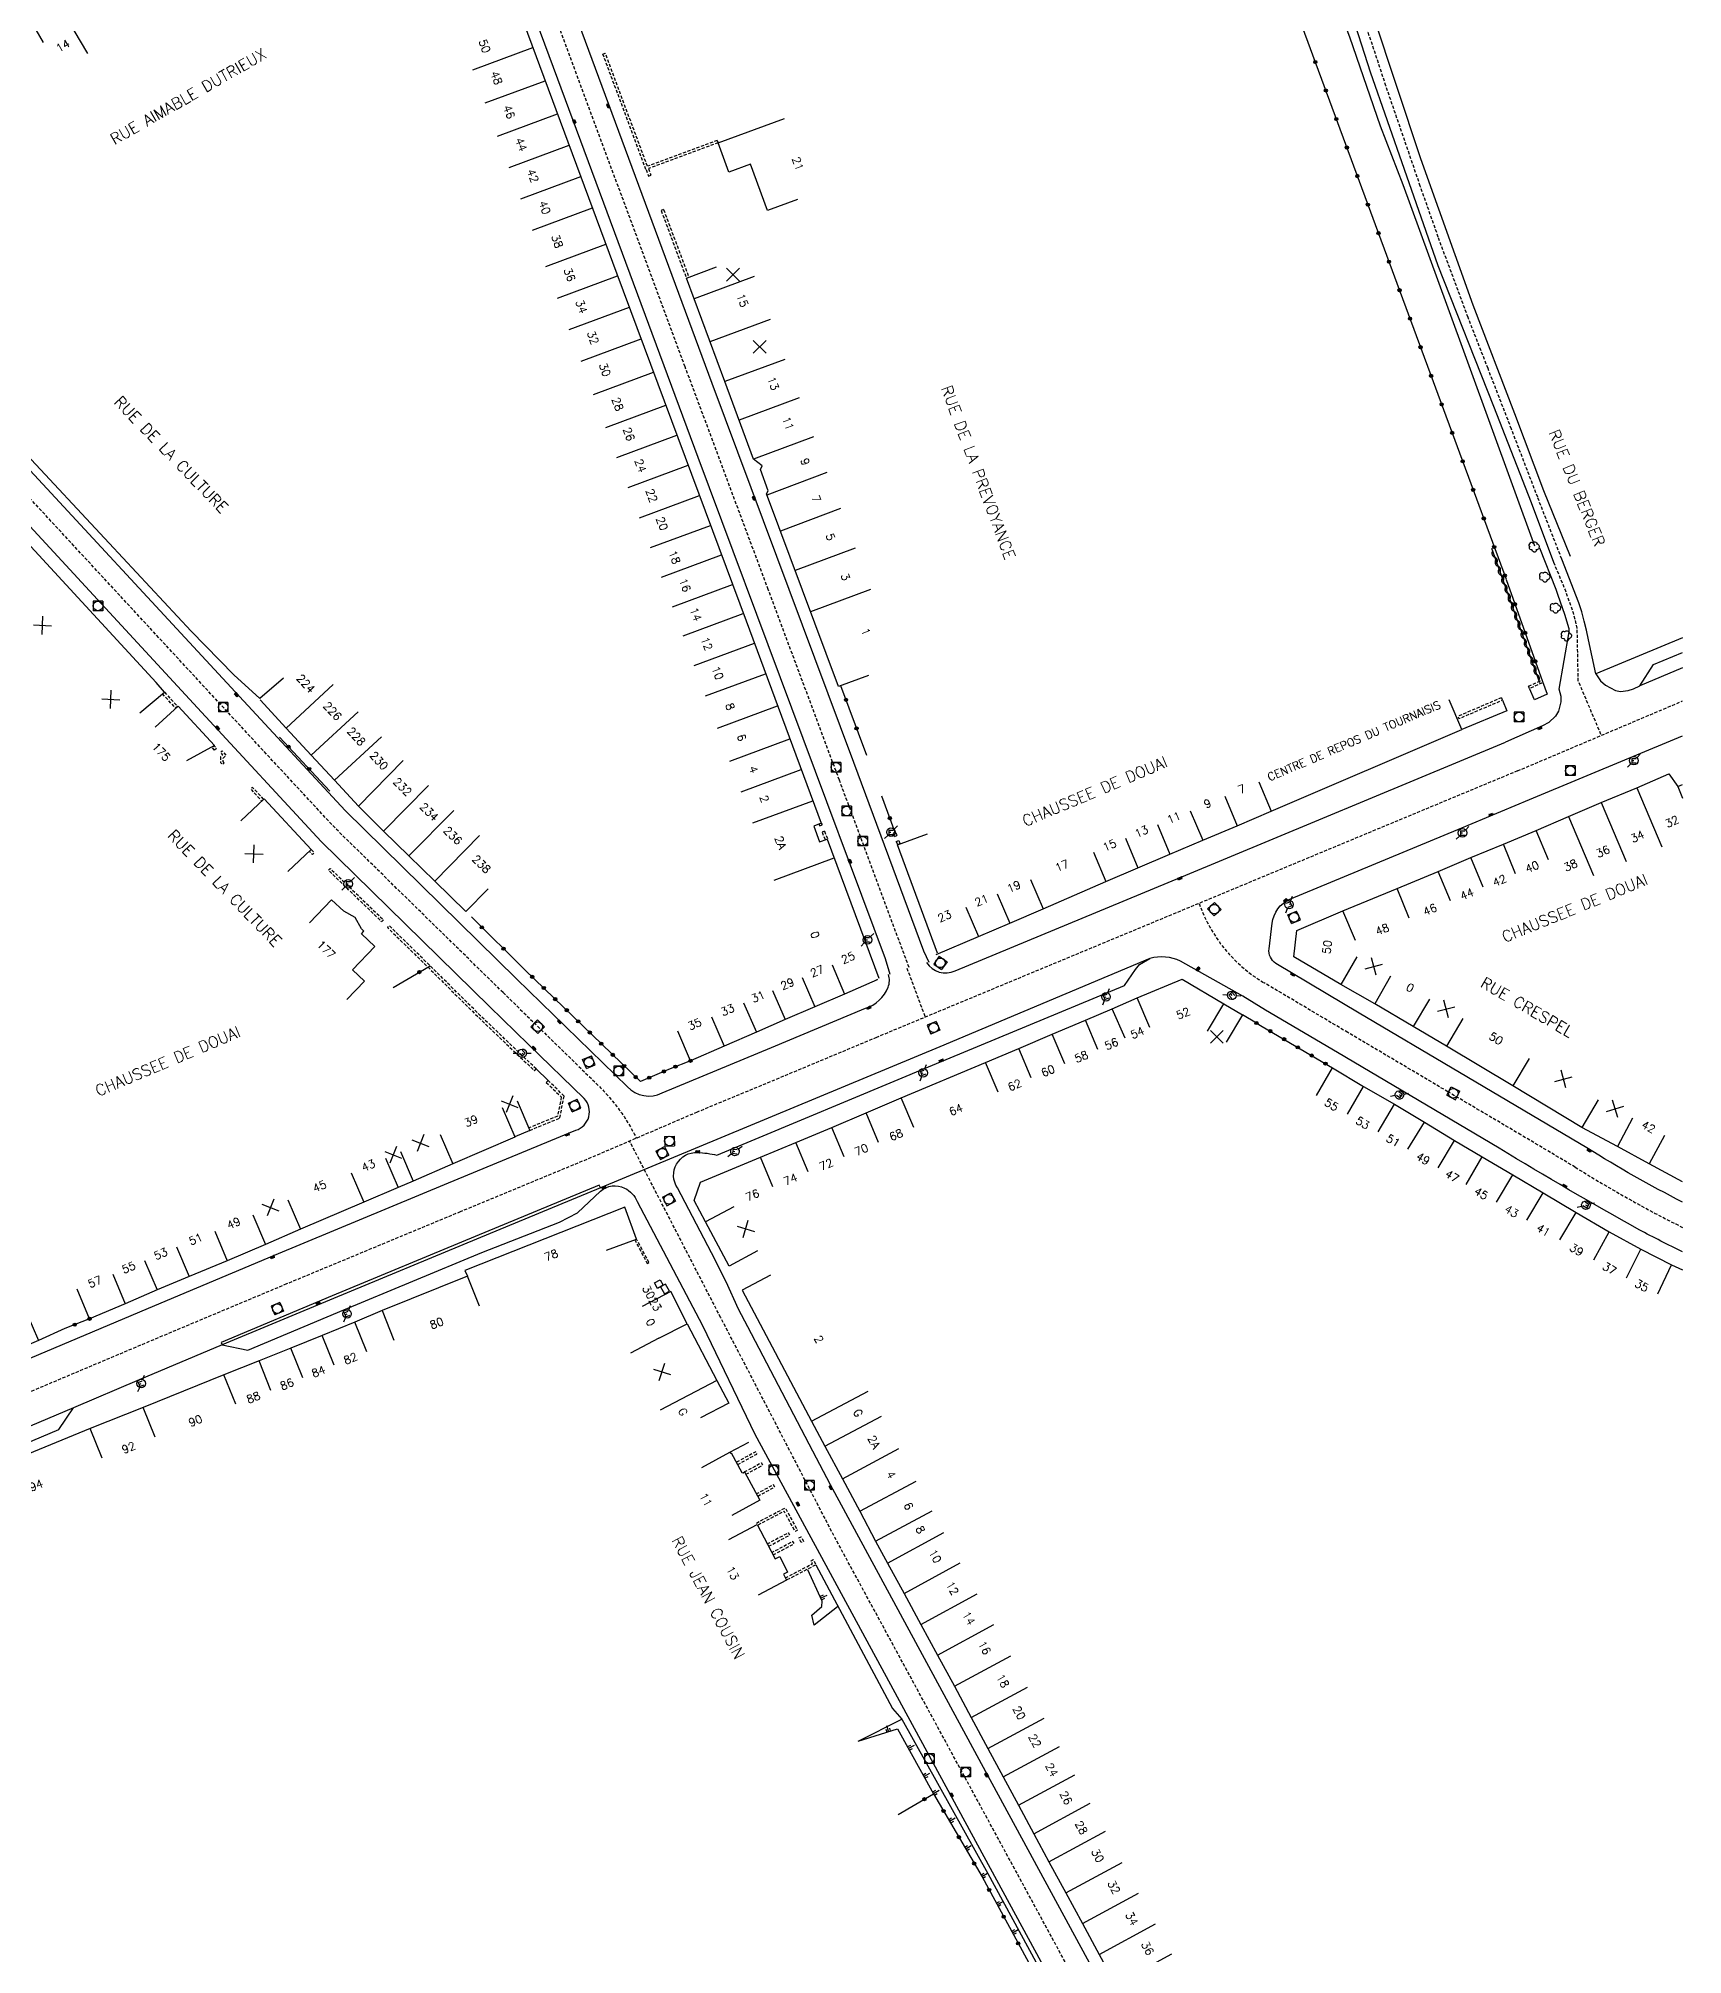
# Model space of a CAD drawing. Header units: millimetres. Extents: x 79000 to 80000, y 143000 to 144000.
# Drawn here: x 79743.2 to 80000, y 143549.2 to 143848.5 of the extents above; entities that cross this region are included whole.
import ezdxf
from ezdxf.enums import TextEntityAlignment as Align

# ---------------------------------------------------------------- set-up
doc = ezdxf.new("R2010")
doc.units = ezdxf.units.MM
doc.linetypes.add('DASHED', pattern=[0.75, 0.5, -0.25])
doc.layers.get('0').update_dxf_attribs({"linetype": 'CONTINUOUS'})
for name, color, linetype in [('W0001', 6, 'DASHED'), ('W0008', 7, 'CONTINUOUS'), ('W0100', 7, 'CONTINUOUS'), ('W0112', 1, 'DASHED'), ('W0211', 2, 'CONTINUOUS'), ('W0300', 7, 'CONTINUOUS'), ('W0302', 3, 'CONTINUOUS'), ('W0310', 3, 'CONTINUOUS'), ('W0322', 7, 'CONTINUOUS'), ('W0334', 7, 'CONTINUOUS'), ('W0400', 7, 'CONTINUOUS'), ('W0420', 7, 'CONTINUOUS'), ('W0471', 7, 'CONTINUOUS'), ('W0984', 7, 'CONTINUOUS'), ('W0989', 7, 'CONTINUOUS'), ('W0991', 7, 'CONTINUOUS'), ('W1102', 7, 'CONTINUOUS')]:
    doc.layers.add(name, color=color, linetype=linetype)
doc.styles.get("Standard").update_dxf_attribs({"font": 'romans.shx', "width": 0.85})

# ---------------------------------------------------------------- blocks, each defined once
blk = doc.blocks.new('t991o')
at = {"color": 0, "linetype": 'Continuous'}
for p, q in [((-1, 1), (1, -1)), ((-1, -1), (1, 1))]:
    blk.add_line(p, q, dxfattribs=at)
blk = doc.blocks.new('T420')
for p, q in [((0.75, 0.75), (-0.75, 0.75)), ((-0.75, 0.75), (-0.75, -0.75)), ((0.75, 0.75), (0.75, -0.75)), ((0.75, -0.75), (-0.75, -0.75))]:
    blk.add_line(p, q)
blk.add_ellipse((0, 0), major_axis=(-0.53, 0.53), ratio=1, start_param=3.926991, end_param=10.210176)
blk = doc.blocks.new('T471')
for p, q in [((-0.333334, 0.333334), (-0.333334, -0.333334)), ((-0.333334, 0.333334), (0.333334, 0.333334)), ((-0.333334, 0), (0, 0)), ((0.500001, 0.500001), (1.000002, 1.000002)), ((-0.500001, -0.500001), (-1.000002, -1.000002)), ((-0.333334, -0.333334), (0.333334, -0.333334))]:
    blk.add_line(p, q)
blk.add_ellipse((0, 0), major_axis=(0.471405, 0.471405), ratio=1, start_param=5.4977871438, end_param=11.780972451)
blk = doc.blocks.new('T400')
for p, q in [((-0.15, 0.3), (0.15, 0.3)), ((-0.15, -0.25), (-0.15, 0.3)), ((-0.15, 0.15), (0.15, 0.15)), ((-0.15, 0), (0.15, 0)), ((0.15, 0.3), (0.15, -0.25)), ((-0.15, -0.15), (0.15, -0.15)), ((-0.15, -0.25), (-0.15, -0.3)), ((-0.15, -0.3), (0.15, -0.3)), ((0.15, -0.3), (0.15, -0.25))]:
    blk.add_line(p, q)
blk = doc.blocks.new('t310o')
at = {"color": 0, "linetype": 'Continuous'}
for centre, start, end in [((-0.5, 0.38), 216.8699, 323.1304), ((0.5, -0.37), 36.8699, 143.1303)]:
    blk.add_arc(centre, 0.625, start, end, dxfattribs=at)
blk = doc.blocks.new('t322o')
at = {"color": 0, "linetype": 'Continuous'}
for radius in [0.25, 0.15]:
    blk.add_circle((0, 0), radius, dxfattribs=at)
blk = doc.blocks.new('t112o')
at = {"color": 0, "linetype": 'Continuous'}
for p, q in [((-0.5, 0.5), (0.5, 0.5)), ((-0.5, -0.5), (-0.5, 0.5)), ((0.5, 0.5), (0.5, -0.5)), ((0.5, -0.5), (-0.5, -0.5))]:
    blk.add_line(p, q, dxfattribs=at)
blk = doc.blocks.new('t211o')
at = {"color": 0, "linetype": 'Continuous'}
for p, q in [((-0.29, 0.5), (-0.29, 0)), ((0, 1), (0, 0)), ((0.29, 0.5), (0.29, 0))]:
    blk.add_line(p, q, dxfattribs=at)
blk = doc.blocks.new('T300')
for p, q in [((-0.8, 0.51), (-0.86, 0.34)), ((-0.86, 0.34), (-0.86, 0.17)), ((-0.86, 0.17), (-0.74, 0.06)), ((-0.69, 0.63), (-0.8, 0.51)), ((-0.8, -0.06), (-0.74, 0.06)), ((-0.74, 0.06), (-0.69, 0.11)), ((-0.57, 0.69), (-0.69, 0.63)), ((-0.46, 0.69), (-0.57, 0.69)), ((-0.29, 0.63), (-0.46, 0.69)), ((-0.29, 0.63), (-0.17, 0.74)), ((-0.23, 0.57), (-0.29, 0.63)), ((-0.17, 0.74), (-0.06, 0.8)), ((-0.06, 0.8), (0.06, 0.8)), ((0.06, 0.8), (0.23, 0.74)), ((0.23, 0.74), (0.34, 0.63)), ((0.34, 0.63), (0.4, 0.51)), ((0.46, 0.46), (0.34, 0.46)), ((0.4, 0.51), (0.4, 0.46)), ((0.57, 0.4), (0.46, 0.46)), ((0.57, 0.4), (0.69, 0.29)), ((0.69, 0.29), (0.74, 0.17)), ((0.74, 0.06), (0.69, -0.17)), ((0.74, 0.17), (0.74, 0.06)), ((-0.8, -0.17), (-0.8, -0.06)), ((-0.8, -0.23), (-0.8, -0.17)), ((-0.74, -0.34), (-0.8, -0.23)), ((-0.69, -0.4), (-0.74, -0.34)), ((-0.51, -0.46), (-0.69, -0.4)), ((-0.4, -0.46), (-0.51, -0.46)), ((-0.4, -0.46), (-0.34, -0.46)), ((-0.34, -0.46), (-0.34, -0.4)), ((-0.34, -0.51), (-0.34, -0.46)), ((-0.29, -0.63), (-0.34, -0.51)), ((-0.17, -0.74), (-0.29, -0.63)), ((-0.06, -0.8), (-0.17, -0.74)), ((0.06, -0.8), (-0.06, -0.8)), ((0.17, -0.74), (0.06, -0.8)), ((0.23, -0.69), (0.17, -0.74)), ((0.29, -0.46), (0.23, -0.46)), ((0.29, -0.63), (0.23, -0.69)), ((0.46, -0.4), (0.29, -0.46)), ((0.34, -0.51), (0.29, -0.63)), ((0.34, -0.51), (0.34, -0.46)), ((0.57, -0.34), (0.46, -0.4)), ((0.63, -0.29), (0.57, -0.34)), ((0.69, -0.17), (0.63, -0.29))]:
    blk.add_line(p, q)

msp = doc.modelspace()

# ---------------------------------------------------------------- linework, layer by layer
at = {"layer": 'W0001', "flags": 128}
for points in [[(79815.81, 143699.47), (79799.19, 143715.75), (79789.59, 143725.16), (79779.77, 143735.75), (79697.73, 143824.48), (79689.19, 143833.99), (79679.32, 143844.19), (79612.49, 143916.46), (79546.9, 143987.35), (79534.99, 144000)], [(79979.83, 143766.72), (79981.63, 143762.39), (79982.9, 143758.81), (79983.48, 143756.42), (79983.65, 143748.22), (79987.28, 143739.64)], [(79974.21, 143734.1), (80000, 143745.03)], [(79878.86, 143703.29), (79881.72, 143695.63)], [(79849.78, 143648.72), (79835.57, 143676.27)], [(79990.71, 143422.53), (79969.13, 143452.31), (79954.81, 143471.74), (79933.37, 143500.35), (79927.76, 143507.88), (79923.2, 143514.31), (79918.17, 143521.94), (79913.07, 143530.53), (79867.6, 143614.37), (79849.78, 143648.72)]]:
    msp.add_lwpolyline(points, dxfattribs=at)
at = {"layer": 'W0001'}
for points in [[(79879.2, 143703.41), (79868.32, 143732.67), (79857.21, 143762.43), (79844.23, 143797.23), (79824.12, 143851.49), (79809.56, 143890.52), (79802.92, 143908.25), (79793.56, 143933.98), (79771.83, 143992.66), (79769.09, 144000)], [(79981.12, 143767.19), (79977.36, 143776.84), (79973.27, 143787.5), (79969.61, 143796.95), (79966.49, 143804.95), (79961.84, 143817.48), (79959.03, 143825.45), (79953.66, 143841.12), (79950.46, 143850.81)], [(79974.21, 143734.1), (79923.66, 143713.06), (79888.33, 143698.38), (79874.11, 143692.46), (79859.6, 143686.39), (79846.11, 143680.79), (79829.56, 143673.69), (79809.13, 143665.23), (79782, 143653.95), (79763.33, 143646.12), (79739.09, 143635.89), (79722.37, 143628.82), (79697.95, 143618.44), (79677.83, 143609.83), (79655.95, 143600.47), (79635.57, 143591.75), (79616.09, 143583.4), (79607.99, 143580)]]:
    msp.add_lwpolyline(points, dxfattribs=at)
msp.add_lwpolyline([(80000, 143662.78, -0.023984), (79983.22, 143672.2), (79974.72, 143677.25), (79963.34, 143683.98), (79947.71, 143693.24), (79934.67, 143700.98, -0.175799), (79924.49, 143713.41, -0.444771)], format="xyb", dxfattribs=at)
at = {"layer": 'W0001', "flags": 128}
msp.add_lwpolyline([(79815.81, 143699.47), (79830.57, 143685.07, -0.085591), (79836.63, 143676.72, 0.042851)], format="xyb", dxfattribs=at)
at = {"layer": 'W0008'}
for points in [[(79772.34, 144000), (79777.72, 143985.52), (79785.7, 143964.03), (79787.86, 143958.21), (79807.82, 143904.34), (79827.08, 143852.31), (79848.43, 143794.67), (79870.53, 143735.49), (79881.46, 143706), (79882.27, 143704.24)], [(79916.38, 143939.95), (79920.16, 143931.61), (79926.38, 143918.52), (79930.18, 143907.94), (79934.6, 143894.31), (79940.54, 143876.95), (79945.63, 143860.72), (79951.22, 143843.33), (79956.52, 143828.1), (79961.76, 143813.04), (79970.47, 143791.1), (79976.35, 143776.01), (79979.83, 143766.72)], [(79718.46, 143846.46), (79769.41, 143875.67), (79798.23, 143892.17), (79799.84, 143892.53), (79801.44, 143892.09), (79804.24, 143891.03), (79806.05, 143890.06), (79807.01, 143888.82), (79824.28, 143842.23), (79846.24, 143783.12), (79875.47, 143704.79), (79876.22, 143702.37)], [(79943.72, 143875.68), (79951.64, 143852.23), (79959.08, 143829.78), (79967.25, 143806.91), (79973.75, 143789.91), (79978.26, 143777.93), (79982.42, 143767.66)]]:
    msp.add_lwpolyline(points, dxfattribs=at)
at = {"layer": 'W0008', "flags": 128}
for points in [[(79817.92, 143701.62), (79791.14, 143727.89), (79774.65, 143745.73), (79736.03, 143787.39), (79706.03, 143819.82), (79699.89, 143826.57), (79701.16, 143836.25), (79718.56, 143846.29)], [(79735.81, 143790.69), (79740.7, 143784.26), (79754.31, 143769.69), (79767.09, 143755.95), (79773.77, 143749.13), (79777.84, 143745.39)], [(79977.67, 143768.97), (79980.18, 143762.49), (79980.52, 143761.54), (79981.55, 143758.6), (79982.22, 143756.33), (79982.24, 143755.81), (79980.65, 143746.89)], [(79986.43, 143749.25), (79985.31, 143754.6), (79984.99, 143756.06), (79984.64, 143757.51), (79984.24, 143758.95), (79983.81, 143760.38), (79981.12, 143767.19)], [(80000, 143754.9), (79986.43, 143749.25), (79987.17, 143748.16), (79987.93, 143747.49), (79989.52, 143746.66), (79990.28, 143746.51), (79991.5, 143746.65), (79992.35, 143746.94), (79993.29, 143747.39), (79995.43, 143750.71), (80000, 143752.62)], [(80000, 143750.19), (79993.29, 143747.39)], [(79980.66, 143746.9), (79980.99, 143745.77), (79980.99, 143744.91), (79980.6, 143743.41), (79980.16, 143742.67), (79979.08, 143741.67), (79978.13, 143741.12), (79972.34, 143738.6)], [(79978.13, 143748.05), (79978.86, 143746.1), (79976.84, 143745.21), (79976.11, 143746.99)], [(79971.87, 143745.17), (79972.52, 143743.47), (79965.53, 143740.59)], [(79976.08, 143729.61), (79976.08, 143729.61), (80000, 143739.56)], [(79917.34, 143529.58), (79891.21, 143577.74), (79866.93, 143622.56), (79864.15, 143627.82), (79854.02, 143647.24), (79852.59, 143649.99)]]:
    msp.add_lwpolyline(points, dxfattribs=at)
for points in [[(79659.31, 143810.51), (79678.68, 143822.65), (79682.3, 143824.93, -0.052369), (79682.8, 143825.17, -0.043885), (79683.44, 143825.35, -0.033783), (79684.07, 143825.42, -0.043135), (79684.57, 143825.39), (79692.72, 143824.32, -0.04699), (79693.42, 143824.16, -0.058758), (79693.95, 143823.92, -0.03804), (79694.41, 143823.58, -0.030447), (79694.93, 143823.08), (79702.8, 143814.53), (79729.97, 143785.19), (79768.71, 143743.28), (79787.38, 143723.09), (79813.71, 143697.32)], [(79846.97, 143647.44), (79855.11, 143630.5), (79879, 143586.37), (79903.74, 143540.84), (79908.04, 143532.82, 0.003001), (79908.86, 143531.32, 0.001348), (79910.7, 143528, 0.009033), (79912.4, 143525.09, 0.016305), (79913.42, 143523.53, 0.004884), (79914.7, 143521.74, 0.002529), (79917.22, 143518.33), (79931.67, 143498.96), (79960.23, 143460.84), (79988.3, 143420.72)], [(79864.67, 143610.09), (79876.62, 143587.65), (79878.05, 143585.97), (79891.5, 143561.86), (79906.83, 143533.67), (79914.67, 143518.99, 0.003468), (79915.68, 143517.14, 0.002242), (79917.27, 143514.29, 0.010268), (79918.7, 143511.88, 0.011104), (79920.12, 143509.7, 0.004708), (79921.81, 143507.28, 0.005007), (79923.44, 143505.04), (79934.21, 143490.52), (79934.16, 143489.51)]]:
    msp.add_lwpolyline(points, format="xyb", dxfattribs=at)
at = {"layer": 'W0008'}
for points in [[(79881.92, 143704.15, 0.370296), (79886.4, 143702.86), (79921.79, 143717.56), (79972.34, 143738.6)], [(80000, 143666.73, -0.0218), (79985.06, 143675.2), (79976.51, 143680.27), (79965.13, 143687.01), (79949.51, 143696.27), (79936.47, 143704.01, -0.280482), (79935.42, 143706.31), (79935.91, 143710.29, -0.273168), (79938.66, 143714.04), (79964.87, 143724.95), (79976.08, 143729.61)], [(80000, 143658.97, -0.009235), (79993.21, 143662.41, -0.009033), (79971.36, 143675.15), (79946.08, 143690.1), (79934.86, 143696.74), (79931.32, 143698.9), (79921.61, 143704.39, 0.178792), (79916.8, 143704.79), (79884, 143690.99), (79831.02, 143668.96), (79830.8, 143669.4), (79811.47, 143661.39), (79789.12, 143652.12), (79771.77, 143644.81), (79771.96, 143644.43), (79758.96, 143638.99), (79748.73, 143634.61), (79728, 143625.85), (79700.6, 143614.18), (79658.15, 143596.04), (79640.52, 143588.52), (79616.15, 143578.22), (79616.15, 143578.22)], [(79817.92, 143701.62), (79835.22, 143684.77, 0.329106), (79840.64, 143683.79), (79857.73, 143690.89), (79872.41, 143697.03, 0.229629), (79875.93, 143700.31, 0.174261), (79875.98, 143702.28, 0.174261)], [(79600.88, 143582.26), (79614.17, 143587.87), (79633.65, 143596.23), (79654.04, 143604.95), (79675.91, 143614.31), (79696.04, 143622.92), (79720.47, 143633.31), (79737.2, 143640.37), (79761.44, 143650.61), (79780.13, 143658.44), (79807.27, 143669.73), (79827.17, 143677.97, 0.556967), (79828.46, 143682.91), (79819.8, 143691.36), (79813.71, 143697.32)], [(79852.59, 143649.99), (79850.64, 143654.28), (79848.37, 143658.8), (79843.03, 143668.96, -0.61116), (79846.17, 143674.5, -0.046909), (79849.21, 143674.08)], [(79827.41, 143665.07), (79831, 143668.43, -0.30901), (79834.79, 143668.92, -0.175726), (79836.76, 143666.81), (79846.97, 143647.44)]]:
    msp.add_lwpolyline(points, format="xyb", dxfattribs=at)
at = {"layer": 'W0100'}
for points in [[(79792.51, 143880.65), (79790.01, 143884.98), (79799.48, 143890.42), (79805.1, 143888.37), (79805.14, 143888.39), (79833.58, 143811.75), (79853.74, 143757.56), (79865.46, 143725.96), (79864.32, 143725.46), (79865.21, 143723.02), (79866.43, 143723.42), (79874.48, 143701.73)], [(79752.84, 143853.09), (79750.31, 143857.4), (79741.48, 143852.21), (79744.01, 143847.9)], [(79861.78, 143823.37), (79857.09, 143821.65), (79854.43, 143828.88), (79851.07, 143827.65), (79849.39, 143832.21), (79859.76, 143836.01)], [(79872.89, 143749.01), (79868.2, 143747.26), (79856.95, 143777.37), (79857.21, 143777.85), (79855.98, 143781.16), (79856.25, 143781.76), (79854.92, 143782.8), (79854.92, 143782.81), (79850.41, 143794.95), (79844.43, 143811.08), (79849.12, 143812.82)], [(79883.45, 143705.42), (79890.04, 143708.24), (79894.93, 143710.33), (79900.14, 143712.57), (79909.95, 143716.82), (79914.94, 143718.96), (79919.92, 143721.1), (79925.06, 143723.27), (79930.45, 143725.54), (79935.77, 143727.81), (79965.53, 143740.59), (79963.55, 143745.18)], [(79883.66, 143705.62), (79877.39, 143722.55), (79882.08, 143724.29)], [(80000, 143669.89), (79994.76, 143672.74), (79989.8, 143675.44), (79984.26, 143678.42), (79973.48, 143684.89), (79963.13, 143691.09), (79957.93, 143694.15), (79951.91, 143697.71), (79946.6, 143700.74), (79939.29, 143705.05), (79939.73, 143709.18), (79946.96, 143712.23), (79955.41, 143715.71), (79961.82, 143718.4), (79966.94, 143720.55), (79972, 143722.65), (79977.11, 143724.81)], [(79874.18, 143701.62), (79874.24, 143701.48), (79869.13, 143699.21), (79864.5, 143697.24), (79859.87, 143695.24), (79855.36, 143693.28), (79850.34, 143691.09), (79845.07, 143688.82), (79843.09, 143693.42)], [(79855.54, 143659.11), (79851.13, 143656.75), (79847.44, 143663.65), (79845.65, 143667), (79846.66, 143669.86), (79856, 143673.77), (79861.54, 143676.06), (79867.12, 143678.41), (79872.48, 143680.67), (79877.98, 143683.01), (79891.15, 143688.55), (79896.32, 143690.73), (79901.55, 143692.95), (79906.73, 143695.17), (79910.93, 143696.94), (79914.84, 143698.65), (79921.83, 143701.59), (79928.35, 143697.72), (79931.25, 143696.02), (79928.72, 143691.71)], [(79942.84, 143683.38), (79945.32, 143687.72), (79950.16, 143684.8), (79954.98, 143682.05), (79959.7, 143679.25), (79964.39, 143676.37), (79968.71, 143673.81), (79973.46, 143671.02), (79978.21, 143668.2), (79983.37, 143665.14), (79988.53, 143662.09), (79993.46, 143659.37), (79998.28, 143656.95), (80000, 143656.14)], [(79817.99, 143682.54), (79819.97, 143677.95), (79817.62, 143676.94), (79817.65, 143676.88), (79807.96, 143672.7), (79801.78, 143670.03), (79799.44, 143669.03), (79794.06, 143666.72), (79784.18, 143662.51), (79778.69, 143660.13), (79772.7, 143657.58), (79766.79, 143655.13), (79761.8, 143653.01), (79756.8, 143650.87), (79751.24, 143648.52), (79749.29, 143653.13)], [(79831.95, 143659.23), (79836.65, 143660.95), (79834.82, 143665.94), (79809.82, 143656.08), (79810.23, 143655.15), (79796.91, 143649.79), (79798.77, 143645.15)], [(79840.12, 143645.46), (79844.56, 143647.75), (79841.98, 143652.75), (79837.54, 143650.45)], [(79741.28, 143649.7), (79743.24, 143645.1), (79734.01, 143641.17), (79729.04, 143639.03), (79725.15, 143637.37), (79720.95, 143635.57), (79715.29, 143633.14), (79713.32, 143637.74)], [(79794.54, 143643.36), (79792.66, 143647.99), (79787.55, 143645.91), (79782.67, 143643.94), (79777.73, 143641.95), (79772.21, 143639.78), (79759.6, 143634.68), (79751.31, 143631.35), (79730.69, 143622.89), (79732.59, 143618.26)]]:
    msp.add_lwpolyline(points, dxfattribs=at)
at = {"layer": 'W0100', "flags": 128}
for points in [[(79759.1, 143743.17), (79762.93, 143746.39), (79761.64, 143747.92), (79735.94, 143775.75), (79735.88, 143775.7), (79733.35, 143778.56), (79733.26, 143778.66), (79729.9, 143782.34), (79726.44, 143785.98), (79723.12, 143789.6), (79719.82, 143793.17), (79717.2, 143796.02), (79715.08, 143798.27), (79713, 143800.51), (79710.9, 143802.78), (79708.75, 143805.1), (79705, 143809.14), (79700.93, 143813.54), (79697.18, 143817.58), (79693.15, 143821.96), (79683.64, 143823.16), (79679.4, 143820.47), (79682.08, 143816.25)], [(79781.52, 143748.57), (79777.84, 143745.39)], [(79761.5, 143740.93), (79765.06, 143744.23), (79770.77, 143738.07)], [(79813.5, 143715.7), (79810.01, 143712.12), (79805.14, 143716.86), (79801.07, 143720.83), (79797.16, 143724.7), (79793.21, 143728.6), (79789.46, 143732.66), (79785.85, 143736.55), (79781.93, 143740.78), (79777.85, 143745.18)], [(79770.76, 143738.08), (79766.38, 143735.67)], [(79977.11, 143724.81), (79982.19, 143726.97), (79987.3, 143729.14), (79992.85, 143731.46), (79997.86, 143733.66), (79997.86, 143733.66), (79999.23, 143731.66), (80000, 143731.99)], [(79782.18, 143718.4), (79785.85, 143721.8), (79778.51, 143729.72), (79774.84, 143726.32)], [(79785.57, 143710.38), (79789.04, 143713.98), (79790.92, 143712.17)], [(79791.42, 143698.37), (79794.18, 143701.24), (79792.31, 143703.05), (79795.78, 143706.65), (79793.68, 143708.67), (79794.07, 143709.07), (79793.72, 143709.42), (79792.73, 143711.2), (79790.92, 143712.17), (79789.04, 143713.98)], [(79857.56, 143655.33), (79853.14, 143652.99), (79863.99, 143632.53), (79866.07, 143628.59), (79868.79, 143623.51), (79871.5, 143618.44), (79873.97, 143613.79), (79875.82, 143610.35), (79878.42, 143605.6), (79881.06, 143600.78), (79883.64, 143595.99), (79886.28, 143591.11), (79888.91, 143586.23), (79891.51, 143581.38), (79893.89, 143576.95), (79896.29, 143572.51), (79898.68, 143568.08), (79901.05, 143563.7), (79903.66, 143558.86), (79906.26, 143554.03), (79908.89, 143549.2), (79911.45, 143544.53)], [(79844.56, 143647.75), (79849.2, 143638.88), (79851.04, 143635.34), (79846.61, 143633.04)], [(79846.83, 143625.3), (79851.23, 143627.67), (79851.3, 143627.54), (79851.42, 143627.58), (79853.1, 143624.51), (79853.28, 143624.47), (79853.52, 143624.6), (79855.92, 143620.19), (79851.53, 143617.8)], [(79851.05, 143614.05), (79855.48, 143616.38), (79857.08, 143613.33), (79858.3, 143611.01), (79859.01, 143611.39), (79860.24, 143608.94), (79859.6, 143608.61), (79860.08, 143607.69), (79855.63, 143605.35)]]:
    msp.add_lwpolyline(points, dxfattribs=at)
at = {"layer": 'W0100'}
msp.add_lwpolyline([(79841.78, 143652.85), (79841.19, 143653.94), (79840.39, 143653.5), (79840.99, 143652.41)], close=True, dxfattribs=at)
at = {"layer": 'W0112'}
for p, q in [((79831.4, 143846.07), (79831.77, 143846.21)), ((79838.12, 143828.04), (79831.4, 143846.07)), ((79849.39, 143832.21), (79838.5, 143828.18)), ((79849.26, 143832.58), (79849.39, 143832.21)), ((79838.5, 143828.18), (79838.9, 143827.14)), ((79838.52, 143827), (79838.9, 143827.14)), ((79840.87, 143821.78), (79840.5, 143821.64)), ((79844.43, 143811.08), (79844.81, 143811.22)), ((79865.48, 143725.96), (79865.12, 143725.79)), ((79865.25, 143725.51), (79865.61, 143725.68)), ((79865.99, 143724.68), (79865.62, 143724.54)), ((79865.62, 143724.54), (79866.1, 143723.32)), ((79877.01, 143724.49), (79877.24, 143724.15)), ((79866.1, 143723.32), (79866.49, 143723.44)), ((79876.92, 143723.86), (79877.3, 143723.99)), ((79877.2, 143723.07), (79877.58, 143723.21)), ((79877.77, 143722.69), (79877.39, 143722.55))]:
    msp.add_line(p, q, dxfattribs=at)
for points in [[(79849.26, 143832.58), (79838.35, 143828.55), (79831.77, 143846.21)], [(79838.13, 143828.03), (79838.52, 143827)], [(79840.5, 143821.64), (79844.43, 143811.08)], [(79840.87, 143821.78), (79844.81, 143811.22)], [(79865.12, 143725.79), (79865.25, 143725.51)], [(79865.48, 143725.96), (79865.61, 143725.68)], [(79865.99, 143724.68), (79866.49, 143723.44)], [(79877.01, 143724.49), (79876.74, 143724.39), (79876.92, 143723.86)], [(79877.2, 143723.07), (79877.39, 143722.55)], [(79877.24, 143724.15), (79877.3, 143723.99)], [(79877.58, 143723.21), (79877.77, 143722.69)], [(79812, 143695.56), (79820.72, 143687.25), (79820.99, 143687.54), (79812.28, 143695.85)], [(79819.97, 143677.95), (79824.67, 143679.88), (79825.33, 143683.31), (79822.84, 143685.74), (79822.56, 143685.45), (79824.9, 143683.17), (79824.32, 143680.17), (79819.81, 143678.32)], [(79836.36, 143660.85), (79838.32, 143657.17), (79838.59, 143657.32), (79836.65, 143660.95)]]:
    msp.add_lwpolyline(points, dxfattribs=at)
at = {"layer": 'W0112', "flags": 128}
for points in [[(79762.93, 143746.39), (79764.98, 143744.17), (79764.68, 143743.9), (79762.63, 143746.12)], [(79778.42, 143729.66), (79776.7, 143731.53), (79776.41, 143731.26), (79778.12, 143729.39)], [(79785.85, 143721.8), (79786.32, 143721.31), (79786.03, 143721.03), (79785.56, 143721.52)], [(79812.28, 143695.85), (79804.42, 143703.65), (79798.03, 143709.93), (79797.75, 143709.64), (79804.14, 143703.37), (79812, 143695.56)], [(79852.43, 143625.74), (79855.44, 143627.39), (79855.25, 143627.74), (79852.23, 143626.09)], [(79853.72, 143624.22), (79856.36, 143625.66), (79856.17, 143626.01), (79853.53, 143624.58)], [(79855.58, 143620.8), (79858.22, 143622.23), (79858.03, 143622.59), (79855.39, 143621.15)], [(79855.36, 143616.61), (79859.87, 143618.98), (79859.96, 143618.81), (79859.96, 143618.81), (79861.78, 143615.47), (79861.43, 143615.27), (79859.71, 143618.44), (79855.54, 143616.26)], [(79857.26, 143612.98), (79860.59, 143614.73), (79860.4, 143615.08), (79857.08, 143613.34)], [(79857.97, 143611.64), (79861.26, 143613.37), (79861.07, 143613.72), (79857.78, 143611.99)], [(79859.9, 143608.04), (79864.14, 143610.26), (79863.9, 143610.72), (79864.25, 143610.91), (79864.67, 143610.09), (79860.08, 143607.69)]]:
    msp.add_lwpolyline(points, dxfattribs=at)
for points in [[(79971.71, 143745.54), (79964.91, 143742.63), (79965.07, 143742.27), (79971.87, 143745.17)], [(79975.95, 143747.36), (79977.78, 143748.16), (79977.94, 143747.8), (79976.11, 143746.99)], [(79770.76, 143737.34), (79770.39, 143737.75), (79770.69, 143738.02), (79771.06, 143737.6)], [(79772.27, 143735.35), (79772.08, 143735.57), (79772.09, 143736.1), (79772.58, 143736.56), (79771.94, 143737.25), (79771.65, 143736.98), (79772.02, 143736.58), (79771.7, 143736.28), (79771.67, 143735.42), (79771.98, 143735.08)], [(79797.12, 143710.83), (79796.84, 143710.54), (79788.53, 143718.59), (79788.81, 143718.88)], [(79862.36, 143613.56), (79862, 143614.27), (79862.36, 143614.45), (79862.71, 143613.74)]]:
    msp.add_lwpolyline(points, close=True, dxfattribs=at)
at = {"layer": 'W0211', "flags": 128}
for points in [[(79864.4, 143600.64), (79864.03, 143602.21), (79865.57, 143603.55), (79865.64, 143604.39), (79863.42, 143609.27)], [(79868.02, 143603.52), (79864.4, 143600.64)], [(79871.23, 143582.52), (79878.05, 143585.97)], [(79871.23, 143582.52), (79877.42, 143584.45), (79883.02, 143574.31)]]:
    msp.add_lwpolyline(points, dxfattribs=at)
at = {"layer": 'W0302'}
msp.add_lwpolyline([(79976.9, 143769.19), (79963.15, 143806.95), (79956.36, 143825.67), (79952.84, 143834.81), (79948.03, 143848.74), (79942.72, 143862.71), (79935.85, 143881.73), (79930.44, 143896.23), (79923.81, 143914.29), (79918.49, 143928.45)], dxfattribs=at)
at = {"layer": 'W0310', "flags": 128}
msp.add_lwpolyline([(79970.13, 143768.91), (79977.66, 143747.89)], dxfattribs=at)
at = {"layer": 'W0322'}
for p, q in [((79868.52, 143747.42), (79872.58, 143736.54)), ((79877.01, 143724.49), (79874.95, 143730.17))]:
    msp.add_line(p, q, dxfattribs=at)
for points in [[(79910.9, 143898.64), (79921.03, 143903.41), (79972.45, 143764.03)], [(79840.91, 143687.15), (79837.24, 143685.58), (79819.26, 143702.99)], [(79933.45, 143694.71), (79945.32, 143687.72)], [(79845.07, 143688.82), (79841.91, 143687.57)], [(79751.24, 143648.52), (79747.36, 143646.99)]]:
    msp.add_lwpolyline(points, dxfattribs=at)
at = {"layer": 'W0322', "flags": 128}
for points in [[(79972.44, 143764), (79978.13, 143748.05)], [(79788.76, 143730.91), (79780.91, 143739.39)], [(79819.26, 143702.99), (79810.85, 143711.28)], [(79798.64, 143700.26), (79804.42, 143703.65)], [(79851.23, 143627.67), (79854.17, 143629.22)], [(79877.49, 143571.08), (79883.02, 143574.31), (79890.6, 143561.32), (79904.15, 143536.4)]]:
    msp.add_lwpolyline(points, dxfattribs=at)
at = {"layer": 'W0334'}
for points in [[(79849.21, 143674.08), (79882.86, 143688.14), (79912.86, 143700.59), (79914.54, 143703.06), (79915.16, 143703.85), (79916.8, 143704.79)], [(79822.84, 143685.74), (79820.99, 143687.54)], [(79841.91, 143687.57), (79840.91, 143687.15)], [(79831.02, 143668.96), (79811.66, 143660.93), (79789.32, 143651.66), (79771.96, 143644.43), (79775.97, 143643.62), (79790.95, 143649.92), (79812.47, 143658.86), (79824.62, 143663.6), (79827.41, 143665.07)], [(79796.91, 143649.79), (79792.66, 143647.99)], [(79747.36, 143646.99), (79743.24, 143645.1)], [(79616.59, 143576.1), (79641.37, 143586.46), (79659, 143593.98), (79701.83, 143612.3), (79728.81, 143623.79), (79746.45, 143631.23), (79748.73, 143634.61)]]:
    msp.add_lwpolyline(points, dxfattribs=at)
at = {"layer": 'W0334', "flags": 128}
msp.add_lwpolyline([(79933.45, 143694.71), (79931.25, 143696.02)], dxfattribs=at)
at = {"layer": 'W1102'}
for p, q in [((79750.96, 143846.19), (79745.89, 143854.81)), ((79811.09, 143843.62), (79820.47, 143847.1)), ((79813.01, 143838.44), (79822.39, 143841.92)), ((79814.93, 143833.27), (79824.31, 143836.75)), ((79816.75, 143828.37), (79826.12, 143831.85)), ((79818.57, 143823.47), (79827.95, 143826.95)), ((79820.39, 143818.56), (79829.76, 143822.04)), ((79822.49, 143812.89), (79831.87, 143816.37)), ((79824.33, 143807.95), (79833.7, 143811.44)), ((79855, 143811.33), (79845.63, 143807.86)), ((79826.15, 143803.04), (79835.53, 143806.52)), ((79857.49, 143804.61), (79848.11, 143801.14)), ((79827.99, 143798.09), (79837.37, 143801.58)), ((79829.92, 143792.9), (79839.3, 143796.39)), ((79859.8, 143798.39), (79850.42, 143794.91)), ((79831.84, 143787.76), (79841.21, 143791.25)), ((79862.04, 143792.36), (79852.67, 143788.88)), ((79833.58, 143783.07), (79842.96, 143786.55)), ((79864.29, 143786.31), (79854.92, 143782.81)), ((79835.33, 143778.37), (79844.7, 143781.85)), ((79866.38, 143780.7), (79857.01, 143777.2)), ((79837.09, 143773.64), (79846.46, 143777.12)), ((79838.82, 143768.98), (79848.2, 143772.46)), ((79868.49, 143775.07), (79859.12, 143771.57)), ((79840.54, 143764.38), (79849.91, 143767.86)), ((79870.79, 143768.9), (79861.43, 143765.4)), ((79842.26, 143759.74), (79851.63, 143763.23)), ((79873.2, 143762.46), (79863.83, 143758.96)), ((79843.94, 143755.21), (79853.32, 143758.7)), ((79845.67, 143750.56), (79855.05, 143754.04)), ((79847.44, 143745.81), (79856.81, 143749.29)), ((79849.3, 143740.78), (79858.68, 143744.26)), ((79851.22, 143735.61), (79860.59, 143739.09)), ((79853, 143730.82), (79862.37, 143734.3)), ((79933.8, 143732.4), (79935.77, 143727.81)), ((79854.79, 143725.98), (79864.17, 143729.45)), ((79923.12, 143727.87), (79925.06, 143723.27)), ((79928.49, 143730.14), (79930.45, 143725.54)), ((79918, 143725.72), (79919.92, 143721.1)), ((79979.03, 143720.19), (79977.11, 143724.81)), ((79907.98, 143721.42), (79909.95, 143716.82)), ((79913.02, 143723.58), (79914.94, 143718.96)), ((79973.92, 143718.03), (79972, 143722.65)), ((79858.13, 143717.03), (79867.51, 143720.51)), ((79963.75, 143713.78), (79961.82, 143718.4)), ((79968.87, 143715.93), (79966.94, 143720.55)), ((79898.15, 143717.16), (79900.14, 143712.57)), ((79957.31, 143711.08), (79955.41, 143715.71)), ((79888.07, 143712.84), (79890.04, 143708.24)), ((79892.95, 143714.92), (79894.93, 143710.33)), ((79948.9, 143707.62), (79946.96, 143712.23)), ((79867.17, 143703.81), (79869.13, 143699.21)), ((79949.14, 143705.05), (79946.6, 143700.74)), ((79862.51, 143701.83), (79864.5, 143697.24)), ((79954.39, 143702.06), (79951.91, 143697.71)), ((79853.36, 143697.86), (79855.36, 143693.28)), ((79857.88, 143699.82), (79859.87, 143695.24)), ((79916.79, 143694.04), (79914.84, 143698.65)), ((79925.8, 143693.42), (79928.35, 143697.72)), ((79960.48, 143698.45), (79957.93, 143694.15)), ((79848.37, 143695.69), (79850.34, 143691.09)), ((79908.67, 143690.57), (79906.73, 143695.17)), ((79912.93, 143692.36), (79910.93, 143696.94)), ((79965.66, 143695.4), (79963.13, 143691.09)), ((79903.52, 143688.36), (79901.55, 143692.95)), ((79893.1, 143683.94), (79891.15, 143688.55)), ((79898.28, 143686.13), (79896.32, 143690.73)), ((79976.05, 143689.18), (79973.48, 143684.89)), ((79879.94, 143678.41), (79877.98, 143683.01)), ((79947.68, 143680.46), (79950.16, 143684.8)), ((79986.83, 143682.71), (79984.26, 143678.42)), ((79815.65, 143681.54), (79817.62, 143676.94)), ((79874.44, 143676.07), (79872.48, 143680.67)), ((79952.43, 143677.74), (79954.98, 143682.05)), ((79992.17, 143679.84), (79989.8, 143675.44)), ((79805.97, 143677.29), (79807.96, 143672.7)), ((79869.07, 143673.8), (79867.12, 143678.41)), ((79957.08, 143674.99), (79959.7, 143679.25)), ((79961.84, 143672.07), (79964.39, 143676.37)), ((79997.15, 143677.13), (79994.76, 143672.74)), ((79797.47, 143673.62), (79799.44, 143669.03)), ((79799.81, 143674.63), (79801.78, 143670.03)), ((79857.91, 143669.15), (79856, 143673.77)), ((79863.47, 143671.45), (79861.54, 143676.06)), ((79966.18, 143669.5), (79968.71, 143673.81)), ((79792.1, 143671.32), (79794.06, 143666.72)), ((79970.91, 143666.72), (79973.46, 143671.02)), ((79975.66, 143663.9), (79978.21, 143668.2)), ((79776.73, 143664.73), (79778.69, 143660.13)), ((79782.2, 143667.1), (79784.18, 143662.51)), ((79851.84, 143666.01), (79847.44, 143663.65)), ((79980.83, 143660.84), (79983.37, 143665.14)), ((79770.78, 143662.2), (79772.7, 143657.58)), ((79986.11, 143657.72), (79988.53, 143662.09)), ((79764.83, 143659.73), (79766.79, 143655.13)), ((79991.22, 143654.9), (79993.46, 143659.37)), ((79754.85, 143655.48), (79756.8, 143650.87)), ((79759.84, 143657.61), (79761.8, 143653.01)), ((79996.14, 143652.43), (79998.28, 143656.95)), ((79812.1, 143650.51), (79810.23, 143655.15)), ((79784.54, 143639.3), (79782.67, 143643.94)), ((79789.42, 143641.27), (79787.55, 143645.91)), ((79779.56, 143637.3), (79777.73, 143641.95)), ((79774.09, 143635.15), (79772.21, 143639.78)), ((79761.46, 143630.04), (79759.6, 143634.68)), ((79753.21, 143626.72), (79751.31, 143631.35))]:
    msp.add_line(p, q, dxfattribs=at)
at = {"layer": 'W1102', "flags": 128}
for points in [[(79781.93, 143740.78), (79789.26, 143747.58)], [(79785.85, 143736.55), (79793.17, 143743.35)], [(79789.46, 143732.66), (79796.81, 143739.44)], [(79793.21, 143728.6), (79800.23, 143735.72)], [(79797.16, 143724.7), (79804.18, 143731.82)], [(79992.85, 143731.46), (79996.74, 143722.25)], [(79999.23, 143731.66), (80000, 143729.84)], [(79801.07, 143720.83), (79808.1, 143727.93)], [(79987.3, 143729.14), (79991.19, 143719.93)], [(79982.19, 143726.97), (79986.08, 143717.76)], [(79805.14, 143716.86), (79812.11, 143724.02)], [(79840.12, 143645.46), (79835.72, 143643.15)], [(79849.2, 143638.88), (79840.33, 143634.26)], [(79863.99, 143632.53), (79872.83, 143637.2)], [(79866.07, 143628.59), (79874.89, 143633.29)], [(79868.79, 143623.51), (79877.61, 143628.23)], [(79871.5, 143618.44), (79880.32, 143623.14)], [(79873.97, 143613.79), (79882.79, 143618.51)], [(79875.82, 143610.35), (79884.61, 143615.11)], [(79878.42, 143605.6), (79887.19, 143610.4)], [(79881.06, 143600.78), (79889.85, 143605.55)], [(79883.64, 143595.99), (79892.44, 143600.74)], [(79886.28, 143591.11), (79895.08, 143595.86)], [(79888.91, 143586.23), (79897.71, 143590.96)], [(79891.51, 143581.38), (79900.31, 143586.11)], [(79893.89, 143576.95), (79902.69, 143581.69)], [(79896.29, 143572.51), (79905.08, 143577.26)], [(79898.68, 143568.08), (79907.48, 143572.83)], [(79901.05, 143563.7), (79909.85, 143568.45)], [(79903.66, 143558.86), (79912.46, 143563.6)], [(79906.26, 143554.03), (79915.05, 143558.8)], [(79908.89, 143549.2), (79917.67, 143553.99)], [(79911.45, 143544.53), (79920.23, 143549.3)]]:
    msp.add_lwpolyline(points, dxfattribs=at)

# ---------------------------------------------------------------- block references
at = {"layer": 'W0112', "rotation": 209.046073044241}
msp.add_blockref('t112o', (79840.12, 143653.94), dxfattribs=at)
at = {"layer": 'W0211'}
for p, rotation in [((79865.44, 143604.85), 294.4574424453801), ((79876, 143584.01), 17.27872229475965), ((79879.12, 143581.37), 298.9276959449475), ((79881.54, 143576.99), 298.9276959449548), ((79883.02, 143574.31), 300.2592455813357), ((79885.54, 143569.99), 300.2592455823867), ((79888.06, 143565.67), 300.2592455819916), ((79890.58, 143561.35), 300.2592455819241), ((79892.97, 143556.96), 298.5322813936045), ((79895.36, 143552.56), 298.5322813936431)]:
    msp.add_blockref('t211o', p, dxfattribs=dict(at, rotation=rotation))
at = {"layer": 'W0300'}
for p in [(79976.86, 143769.08), (79978.51, 143764.37), (79980.17, 143759.52), (79981.88, 143755.18)]:
    msp.add_blockref('T300', p, dxfattribs=at)
at = {"layer": 'W0310', "rotation": 289.7034897641017}
for p in [(79970.63, 143767.5), (79971.14, 143766.09), (79971.64, 143764.68), (79972.15, 143763.27), (79972.66, 143761.85), (79973.16, 143760.44), (79973.67, 143759.03), (79974.17, 143757.62), (79974.68, 143756.2), (79975.18, 143754.79), (79975.69, 143753.38), (79976.2, 143751.97), (79976.7, 143750.56), (79977.21, 143749.14)]:
    msp.add_blockref('t310o', p, dxfattribs=at)
at = {"layer": 'W0322'}
for p, rotation in [((79942.64, 143844.84), 290.2477075266885), ((79944.28, 143840.39), 290.2477075266885), ((79945.92, 143835.93), 290.2477075266885), ((79947.57, 143831.48), 290.2477075266885), ((79949.21, 143827.02), 290.2477075266885), ((79950.85, 143822.56), 290.2477075266885), ((79952.5, 143818.11), 290.2477075266885), ((79954.14, 143813.65), 290.2477075266885), ((79955.79, 143809.19), 290.2477075266885), ((79957.43, 143804.74), 290.2477075266885), ((79959.07, 143800.28), 290.2477075266885), ((79960.72, 143795.82), 290.2477075266885), ((79962.36, 143791.37), 290.2477075266885), ((79964.01, 143786.91), 290.2477075266885), ((79965.65, 143782.45), 290.2477075266885), ((79967.29, 143778), 290.2477075266885), ((79968.94, 143773.54), 290.2477075266885), ((79970.58, 143769.08), 290.2477075266885), ((79972.23, 143764.63), 290.2477075266885), ((79973.8, 143760.14), 289.7034897641017), ((79975.4, 143755.67), 289.7034897641017), ((79977, 143751.2), 289.7034897641017), ((79869.35, 143745.2), 290.4614581879991), ((79871.01, 143740.75), 290.4614581879991), ((79782.3, 143737.88), 132.8109687664553), ((79785.53, 143734.4), 132.8109687664553), ((79876.2, 143726.73), 109.9434210964207), ((79812.49, 143709.66), 135.4540738740703), ((79815.88, 143706.33), 135.4540738740703), ((79802.74, 143702.67), 30.38047774292435), ((79820.36, 143701.93), 135.901188634703), ((79822.16, 143700.19), 135.901188634703), ((79823.95, 143698.45), 135.901188634703), ((79825.75, 143696.71), 135.901188634703), ((79827.54, 143694.97), 135.901188634703), ((79933.45, 143694.71), 329.4866462378599), ((79829.34, 143693.23), 135.901188634703), ((79831.13, 143691.49), 135.901188634703), ((79935.61, 143693.45), 329.4866462378599), ((79937.76, 143692.18), 329.4866462378599), ((79832.93, 143689.75), 135.901188634703), ((79834.72, 143688.01), 135.901188634703), ((79845.07, 143688.82), 201.579145864379), ((79939.91, 143690.91), 329.4866462378599), ((79942.07, 143689.64), 329.4866462378599), ((79944.22, 143688.37), 329.4866462378599), ((79836.52, 143686.27), 135.901188634703), ((79838.62, 143686.17), 203.129017128133), ((79840.91, 143687.15), 203.129017128133), ((79842.74, 143687.9), 201.579145864379), ((79748.91, 143647.6), 201.515195951202), ((79751.24, 143648.52), 201.515195951202), ((79881.6, 143573.47), 30.25924558176196), ((79884.59, 143571.63), 300.2592455818177), ((79886.98, 143567.53), 300.2592455818177), ((79889.37, 143563.42), 300.2592455818177), ((79891.71, 143559.29), 298.532281393526), ((79893.97, 143555.11), 298.532281393526), ((79896.24, 143550.94), 298.532281393526)]:
    msp.add_blockref('t322o', p, dxfattribs=dict(at, rotation=rotation))
at = {"layer": 'W0400'}
for p, rotation in [((79832.23, 143837.97), 201.0660526193157), ((79826.92, 143835.55), 20.40362564773643), ((79854.99, 143776.67), 199.954567558981), ((79774.18, 143746.01), 42.83014666050671), ((79771.21, 143740.8), 222.7534736172518), ((79977.7, 143740.77), 113.843917262509), ((79970.08, 143727.26), 292.568174871235), ((79869.96, 143719.97), 20.39138459191889), ((79921.51, 143717.31), 112.8444161752705), ((79937.98, 143713.87), 311.4531172784471), ((79924.32, 143703.13), 141.7107839076845), ((79939.1, 143702.3), 239.369180259303), ((79872.93, 143697.1), 118.0072010707673), ((79824.63, 143694.9), 225.713316343832), ((79820.61, 143690.76), 225.713316343832), ((79884.24, 143688.85), 112.677413214773), ((79825.84, 143677.27), 112.4836474866661), ((79846.21, 143674.63), 82.15210677071194), ((79985.4, 143674.83), 239.5501398308979), ((79831.58, 143668.98), 112.515241380888), ((79981.57, 143669.24), 239.545286376403), ((79779.8, 143658.15), 112.5914525536115), ((79786.94, 143650.93), 112.8476742919168), ((79866.98, 143622.15), 208.4444523077236), ((79861.85, 143619.57), 27.82067398605817), ((79891.31, 143577.24), 208.4799287850208), ((79885.82, 143574.13), 28.43436115347084)]:
    msp.add_blockref('T400', p, dxfattribs=dict(at, rotation=rotation))
at = {"layer": 'W0420'}
for p in [(79752.55, 143759.88), (79772.1, 143744.06), (79974.46, 143742.52), (79867.78, 143734.66), (79982.47, 143734.13), (79869.44, 143727.85), (79871.97, 143723.12), (79833.84, 143687.23), (79858.04, 143624.89), (79863.65, 143622.48), (79882.38, 143579.8), (79888.02, 143577.69)]:
    msp.add_blockref('T420', p, dxfattribs=at)
for p, rotation in [((79926.87, 143712.5), 312.376655978892), ((79939.32, 143711.22), 202.859190637612), ((79884.09, 143704.1), 55.679464260131), ((79821.22, 143694.13), 135.713316343832), ((79883.03, 143693.98), 22.5789472385167), ((79829.21, 143688.6), 203.129017128133), ((79826.99, 143681.82), 203.129017128133), ((79964.19, 143683.74), 152.378313738241), ((79841.78, 143676.27), 91.58546869580285), ((79840.68, 143674.39), 117.782862553145), ((79841.7, 143667.18), 117.782862553145), ((79780.56, 143650.1), 22.84767429191681)]:
    msp.add_blockref('T420', p, dxfattribs=dict(at, rotation=rotation))
at = {"layer": 'W0471'}
for p in [(79992.39, 143735.7), (79876.38, 143724.52), (79965.63, 143724.42), (79791.63, 143716.47), (79872.7, 143707.72)]:
    msp.add_blockref('T471', p, dxfattribs=at)
for p, rotation in [((79938.53, 143713.21), 202.595521634709), ((79929.6, 143699.04), 312.376655978892), ((79909.96, 143698.81), 22.5465129388903), ((79818.8, 143689.99), 136.33208877388), ((79881.4, 143686.94), 22.67741321477301), ((79955.78, 143683.49), 144.921521958708), ((79852.01, 143674.65), 352.152106770712), ((79984.89, 143666.26), 150.509670135088), ((79791.44, 143649.27), 22.8119888062624), ((79759.28, 143638.39), 22.7076610573703)]:
    msp.add_blockref('T471', p, dxfattribs=dict(at, rotation=rotation))
at = {"layer": 'W0991'}
for p, rotation in [((79851.7, 143811.62), 90), ((79855.88, 143800.36), 90), ((79743.88, 143756.84), 42.71956681630717), ((79754.55, 143745.28), 42.71956681630717), ((79776.91, 143721.15), 42.81711840734865), ((79951.77, 143703.55), 59.62204883278513), ((79963.08, 143696.92), 59.2194057233942), ((79927.26, 143692.56), 90), ((79981.39, 143685.97), 59.92931754796557), ((79816.82, 143682.04), 293.5915712662902), ((79989.46, 143681.3), 61.57824192578482), ((79802.89, 143675.96), 293.5663369967052), ((79798.64, 143674.13), 293.3357620398911), ((79779.47, 143665.91), 293.207667301182), ((79853.69, 143662.56), 28.17645515277617), ((79840.62, 143640.21), 27.44448334206463)]:
    msp.add_blockref('t991o', p, dxfattribs=dict(at, rotation=rotation))

# ---------------------------------------------------------------- texts
at = {"layer": 'W0984'}
for s, rotation, p in [('CENTRE DE REPOS DU TOURNAISIS', 23.1634, (79948.68, 143738.79)), ('3023', 298.4841, (79839.06, 143651.73))]:
    msp.add_text(s, height=1.25, rotation=rotation, dxfattribs=at).set_placement(p, align=Align.MIDDLE)
at = {"layer": 'W0989'}
for s, rotation, p in [('RUE AIMABLE DUTRIEUX', 29.8543, (79766.66, 143839.47)), ('RUE DE LA PREVOYANCE', 290.4474, (79890.02, 143780.72)), ('RUE DE LA CULTURE', 314.0528, (79763.99, 143783.53)), ('RUE DU BERGER', 292.0349, (79983.5, 143778.31)), ('CHAUSSEE DE DOUAI', 22.9446, (79908.2, 143730.9)), ('RUE DE LA CULTURE', 314.0528, (79772.34, 143715.79)), ('CHAUSSEE DE DOUAI', 22.239, (79983.14, 143712.66)), ('RUE CRESPEL', 329.9596, (79975.71, 143697.19)), ('CHAUSSEE DE DOUAI', 22.9446, (79763.45, 143688.75)), ('RUE JEAN COUSIN', 298.1027, (79847.86, 143604.96))]:
    msp.add_text(s, height=1.75, rotation=rotation, dxfattribs=at).set_placement(p, align=Align.MIDDLE)
at = {"layer": 'W0991'}
for s, rotation, p in [('14', 30.4502, (79747.07, 143847.38)), ('50', 290.3777, (79812.93, 143847.33)), ('48', 290.3775, (79814.78, 143842.36)), ('46', 290.3774, (79816.75, 143837.04)), ('44', 290.3773, (79818.64, 143831.95)), ('21', 290.1496, (79861.85, 143828.96)), ('42', 290.3772, (79820.46, 143827.07)), ('40', 290.3773, (79822.3, 143822.12)), ('38', 290.377, (79824.26, 143816.83)), ('36', 290.3772, (79826.19, 143811.62)), ('15', 290.3543, (79853.19, 143807.6)), ('34', 290.3771, (79828.05, 143806.63)), ('32', 290.3771, (79829.85, 143801.78)), ('30', 290.3769, (79831.71, 143796.77)), ('13', 290.3541, (79858, 143794.64)), ('28', 290.377, (79833.71, 143791.39)), ('26', 290.3769, (79835.45, 143786.7)), ('11', 290.3541, (79860.31, 143788.39)), ('24', 290.3768, (79837.28, 143781.78)), ('9', 290.353, (79862.99, 143782.39)), ('22', 290.3768, (79839.01, 143777.12)), ('7', 290.486, (79864.7, 143776.63)), ('20', 290.3765, (79840.64, 143772.73)), ('5', 290.4823, (79866.93, 143770.65)), ('18', 290.3766, (79842.59, 143767.48)), ('16', 290.3762, (79844.21, 143763.13)), ('3', 290.4848, (79869.27, 143764.4)), ('14', 290.405, (79845.9, 143758.56)), ('12', 290.3762, (79847.61, 143753.98)), ('1', 290.4856, (79872.47, 143755.85)), ('224', 312.8512, (79785.01, 143747.75)), ('10', 290.3756, (79849.31, 143749.4)), ('226', 312.8512, (79789.18, 143743.44)), ('8', 290.3752, (79851.26, 143744.15)), ('228', 312.8512, (79792.89, 143739.48)), ('6', 290.3752, (79853.06, 143739.31)), ('175', 312.7196, (79762.43, 143737.07)), ('230', 312.8512, (79796.43, 143735.69)), ('4', 290.3746, (79854.91, 143734.33)), ('232', 315.3289, (79800.11, 143731.62)), ('7', 23.1634, (79931.15, 143731.28)), ('234', 315.3289, (79804.27, 143727.7)), ('2', 290.3747, (79856.61, 143729.74)), ('11', 23.1634, (79920.54, 143726.79)), ('9', 23.1634, (79925.81, 143729.01)), ('236', 315.3289, (79807.98, 143723.99)), ('13', 23.1634, (79915.49, 143724.64)), ('34', 24.7732, (79992.94, 143723.86)), ('32', 24.7732, (79998.33, 143726.19)), ('2A', 290.3752, (79859.15, 143722.9)), ('15', 23.1634, (79910.5, 143722.5)), ('36', 24.7732, (79987.54, 143721.52)), ('238', 315.3289, (79812.43, 143719.54)), ('17', 23.1634, (79903.07, 143719.29)), ('40', 22.7325, (79976.49, 143719.12)), ('38', 24.7732, (79982.5, 143719.36)), ('19', 23.1634, (79895.56, 143716.04)), ('44', 22.7549, (79966.31, 143714.86)), ('42', 22.7127, (79971.4, 143716.98)), ('23', 23.1634, (79884.74, 143711.41)), ('21', 23.1634, (79890.52, 143713.88)), ('46', 22.5304, (79960.54, 143712.44)), ('48', 22.4724, (79953.1, 143709.35)), ('177', 315.3289, (79788.19, 143706.19)), ('0', 290.3746, (79864.51, 143708.49)), ('50', 84.0181, (79944.48, 143706.59)), ('27', 23.4075, (79864.83, 143702.82)), ('25', 23.4075, (79869.68, 143704.92)), ('29', 23.4075, (79860.2, 143700.83)), ('0', 329.3092, (79957.45, 143700.24)), ('33', 23.4075, (79850.86, 143696.77)), ('31', 23.4075, (79855.62, 143698.84)), ('35', 23.4075, (79845.72, 143694.55)), ('52', 23.0243, (79921.99, 143696.23)), ('56', 23.1864, (79910.8, 143691.46)), ('54', 23.1864, (79914.85, 143693.2)), ('50', 329.0606, (79970.86, 143692.28)), ('58', 23.1864, (79906.1, 143689.46)), ('62', 23.1864, (79895.69, 143685.03)), ('60', 23.1864, (79900.89, 143687.24)), ('55', 328.8749, (79945.18, 143681.96)), ('39', 23.0115, (79810.81, 143679.42)), ('64', 23.1864, (79886.51, 143681.18)), ('53', 329.5686, (79950.05, 143679.11)), ('68', 23.1864, (79877.18, 143677.24)), ('51', 329.8281, (79954.79, 143676.35)), ('42', 331.4606, (79994.66, 143678.48)), ('43', 23.0115, (79794.78, 143672.47)), ('72', 23.1864, (79866.26, 143672.62)), ('70', 23.1864, (79871.75, 143674.93)), ('49', 328.9062, (79959.46, 143673.53)), ('74', 23.1864, (79860.69, 143670.3)), ('47', 328.8771, (79963.99, 143670.8)), ('45', 23.0115, (79787.15, 143669.21)), ('76', 23.1864, (79854.75, 143667.83)), ('45', 329.4519, (79968.54, 143668.11)), ('43', 329.4453, (79973.29, 143665.31)), ('51', 23.0115, (79767.81, 143660.96)), ('49', 23.0115, (79773.74, 143663.46)), ('41', 329.3327, (79978.25, 143662.37)), ('53', 23.0115, (79762.35, 143658.67)), ('78', 21.9219, (79823.32, 143658.45)), ('39', 329.3694, (79983.44, 143659.29)), ('55', 23.0115, (79757.34, 143656.54)), ('37', 330.2146, (79988.59, 143656.35)), ('57', 23.0115, (79752.07, 143654.3)), ('35', 332.1975, (79993.61, 143653.7)), ('80', 21.9219, (79805.44, 143647.83)), ('0', 297.3376, (79838.83, 143647.96)), ('2', 297.4445, (79865.13, 143645.31)), ('84', 22.3107, (79786.98, 143640.29)), ('82', 22.3107, (79791.98, 143642.32)), ('86', 22.3107, (79782.06, 143638.31)), ('88', 22.3107, (79776.82, 143636.23)), ('90', 22.3107, (79767.77, 143632.59)), ('G', 297.4445, (79843.9, 143633.96)), ('G', 297.4445, (79871.24, 143633.79)), ('92', 22.3107, (79757.33, 143628.38)), ('2A', 297.4445, (79873.73, 143629.26)), ('94', 22.3107, (79742.89, 143622.49)), ('4', 297.4445, (79876.42, 143624.13)), ('11', 297.4445, (79847.48, 143620.25)), ('6', 297.4445, (79879.12, 143619.24)), ('8', 298.412, (79880.97, 143615.56)), ('10', 298.412, (79883.27, 143611.42)), ('13', 297.4445, (79851.67, 143608.79)), ('12', 298.412, (79885.98, 143606.42)), ('14', 298.412, (79888.52, 143601.73)), ('16', 298.412, (79890.99, 143597.12)), ('18', 298.412, (79893.85, 143591.95)), ('20', 298.412, (79896.4, 143586.95)), ('22', 298.412, (79898.86, 143582.58)), ('24', 298.412, (79901.48, 143578.05)), ('26', 298.412, (79903.71, 143573.68)), ('28', 298.0344, (79906.11, 143569.02)), ('30', 298.0344, (79908.66, 143564.65)), ('32', 298.0344, (79911.2, 143559.72)), ('34', 298.0344, (79913.98, 143554.79)), ('36', 298.0344, (79916.45, 143550.18))]:
    msp.add_text(s, height=1.25, rotation=rotation, dxfattribs=at).set_placement(p, align=Align.MIDDLE)

doc.saveas('drawing.dxf')
